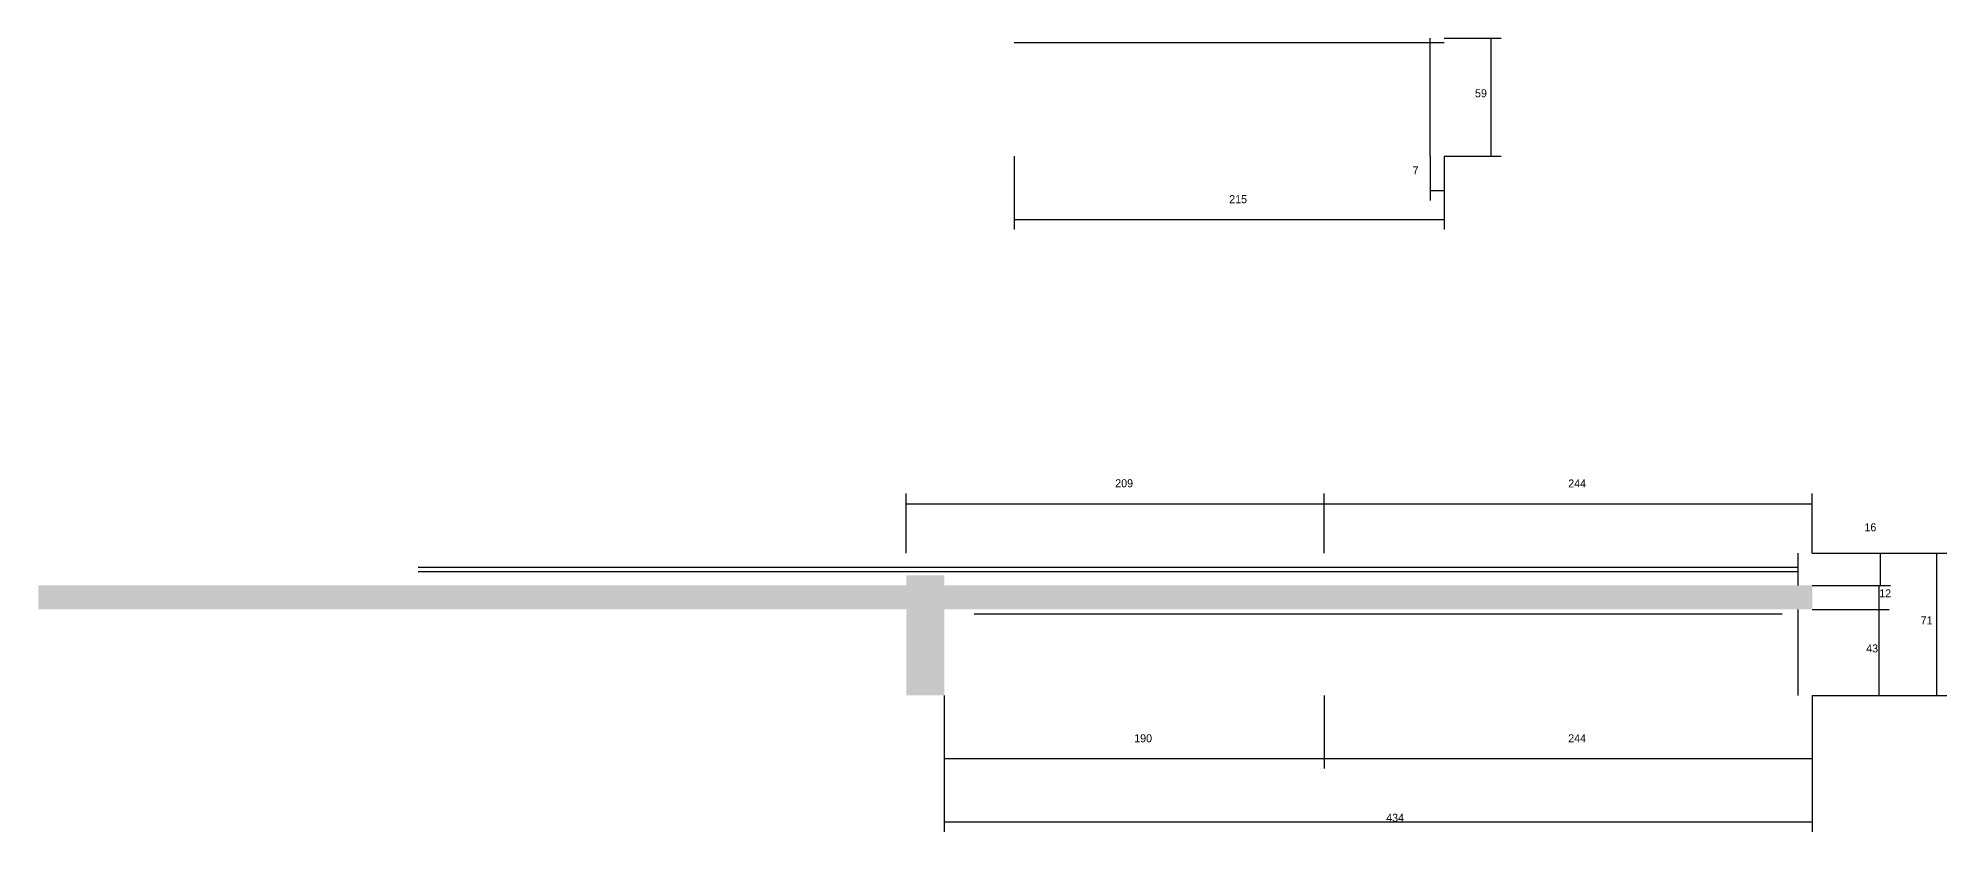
# Model space of a CAD drawing. Header units: metres. Extents: x -8374 to -5910, y 9392 to 9801.
# Drawn here: x -8374 to -7420, y 9405 to 9801 of the extents above; entities that cross this region are included whole.
import ezdxf

# ---------------------------------------------------------------- set-up
doc = ezdxf.new("R2010")
doc.units = ezdxf.units.M
doc.layers.add('COTA', color=241, linetype='Continuous')
doc.layers.add('SARR_2.2x7', color=40, linetype='Continuous')

msp = doc.modelspace()

# ---------------------------------------------------------------- hatches: boundary and pattern name
at = {"layer": 'COTA'}
h = msp.add_hatch(dxfattribs=at)
h.set_pattern_fill('AR-CONC', scale=0.03)
h.paths.add_polyline_path([(-7940.5, 9473.1), (-7921.5, 9473.1), (-7921.5, 9516.1), (-7487.5, 9516.1), (-7487.5, 9528.1), (-7921.5, 9528.1), (-7921.5, 9533.1), (-7940.5, 9533.1), (-7940.5, 9528.1), (-8374.5, 9528.1), (-8374.5, 9516.1), (-7940.5, 9516.1)])

# ---------------------------------------------------------------- linework, layer by layer
for p, q in [((-7671.5, 9801.4), (-7643, 9801.4)), ((-7648, 9742.4), (-7648, 9801.4)), ((-7886.5, 9742.4), (-7886.5, 9705.9)), ((-7678.5, 9742.4), (-7678.5, 9720.3)), ((-7671.5, 9742.4), (-7671.5, 9705.9)), ((-7671.5, 9742.4), (-7671.5, 9720.3)), ((-7671.5, 9742.4), (-7643, 9742.4)), ((-7678.5, 9725.3), (-7671.5, 9725.3)), ((-7886.5, 9710.9), (-7671.5, 9710.9)), ((-7940.5, 9544.1), (-7940.5, 9573.9)), ((-7731.5, 9544.1), (-7731.5, 9573.9)), ((-7731.5, 9544.1), (-7731.5, 9573.9)), ((-7487.5, 9544.1), (-7487.5, 9573.9)), ((-7940.5, 9568.9), (-7731.5, 9568.9)), ((-7731.5, 9568.9), (-7487.5, 9568.9)), ((-7487.5, 9544.1), (-7420.2, 9544.1)), ((-7487.5, 9544.1), (-7448.3, 9544.1)), ((-7453.3, 9528.1), (-7453.3, 9544.1)), ((-7425.2, 9473.1), (-7425.2, 9544.1)), ((-7487.5, 9528.1), (-7449, 9528.1)), ((-7487.5, 9528.1), (-7448.3, 9528.1)), ((-7454, 9516.1), (-7454, 9528.1)), ((-7487.5, 9516.1), (-7449, 9516.1)), ((-7487.5, 9516.1), (-7449, 9516.1)), ((-7454, 9473.1), (-7454, 9516.1)), ((-7921.5, 9473.1), (-7921.5, 9436.6)), ((-7921.5, 9473.1), (-7921.5, 9405)), ((-7731.5, 9473.1), (-7731.5, 9436.6)), ((-7731.5, 9473.1), (-7731.5, 9436.6)), ((-7487.5, 9473.1), (-7487.5, 9436.6)), ((-7487.5, 9473.1), (-7487.5, 9405)), ((-7487.5, 9473.1), (-7449, 9473.1)), ((-7487.5, 9473.1), (-7420.2, 9473.1)), ((-7921.5, 9441.6), (-7731.5, 9441.6)), ((-7731.5, 9441.6), (-7487.5, 9441.6)), ((-7921.5, 9410), (-7487.5, 9410))]:
    msp.add_line(p, q, dxfattribs=at)
at = {"layer": 'SARR_2.2x7'}
for p, q in [((-7678.5, 9742.4), (-7678.5, 9801.4)), ((-7886.5, 9799.2), (-7671.5, 9799.2)), ((-7494.5, 9528.1), (-7494.5, 9544.1)), ((-8184.5, 9537.1), (-7731.5, 9537.1)), ((-8184.5, 9535.1), (-7731.5, 9535.1)), ((-7731.5, 9537.1), (-7494.5, 9537.1)), ((-7731.5, 9535.1), (-7494.5, 9535.1)), ((-7494.5, 9473.1), (-7494.5, 9516.1)), ((-7906.5, 9513.9), (-7731.5, 9513.9)), ((-7731.5, 9513.9), (-7502.5, 9513.9))]:
    msp.add_line(p, q, dxfattribs=at)

# ---------------------------------------------------------------- texts
at = {"layer": 'COTA'}
for s, p in [('59', (-7656.1, 9771.9)), ('7', (-7687.3, 9733.4)), ('215', (-7779, 9719)), ('209', (-7836, 9577.1)), ('244', (-7609.5, 9577)), ('16', (-7461.4, 9555.1)), ('12', (-7454, 9522.1)), ('71', (-7433.3, 9508.6)), ('43', (-7460.5, 9494.6)), ('190', (-7826.5, 9449.7)), ('244', (-7609.5, 9449.7)), ('434', (-7700.5, 9410))]:
    msp.add_text(s, height=4, dxfattribs=at).set_placement(p)

doc.saveas('drawing.dxf')
